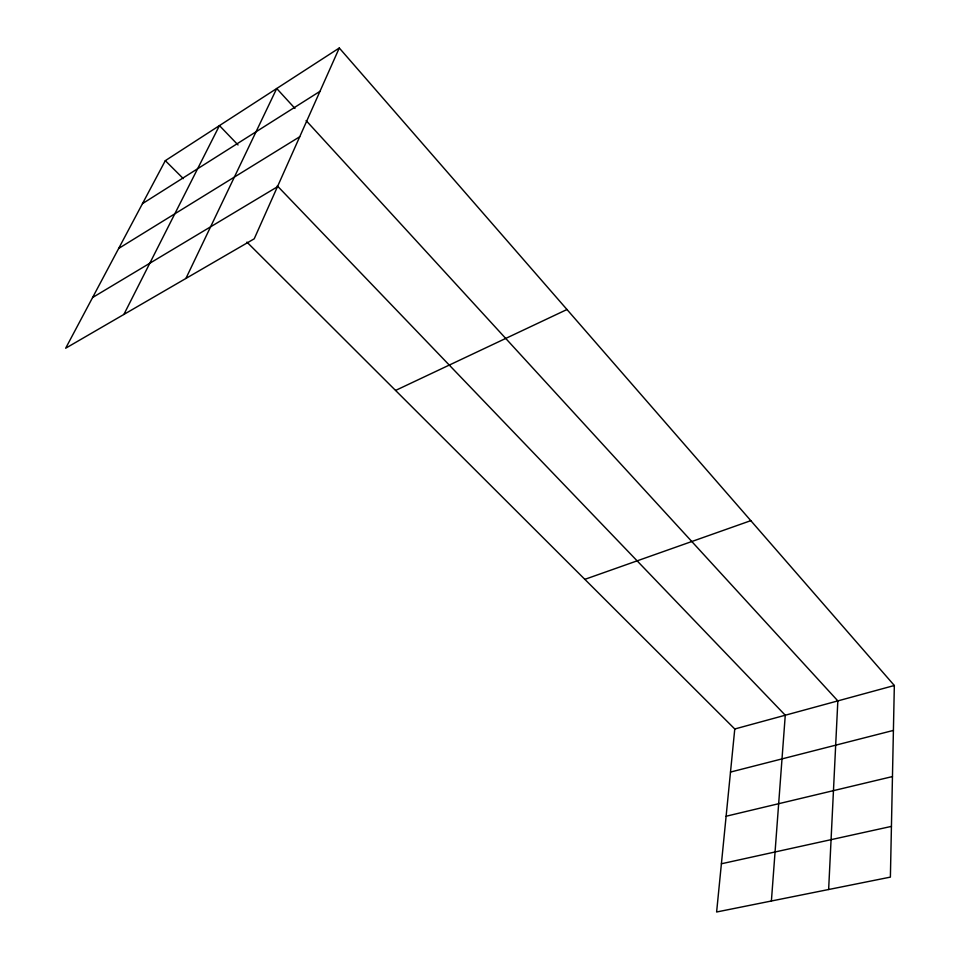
<?xml version="1.0" encoding="UTF-8"?>
<svg xmlns="http://www.w3.org/2000/svg" width="960" height="960" viewBox="0 0 960 960"><rect width="100%" height="100%" fill="white"/><g stroke="black" fill="none" stroke-linecap="round" stroke-linejoin="round"><path stroke-width="1.44" d="M339.288 48L254.22 238.812L65.664 348.228L165.312 160.656L339.288 48L894.336 685.5L890.388 877.116L716.616 912L734.772 728.988L246.924 242.1M828.636 889.512L837.84 700.896L306.108 120.588M771.396 901.008L785.268 715.224L277.272 185.844M185.904 278.46L276.72 88.512L294.96 108.42M123.876 314.46L219.456 125.592L238.032 144.96M142.476 203.64L319.968 91.344M118.68 248.448L299.724 136.752M92.616 297.516L277.416 186.78M395.556 390.444L566.976 309.516M584.832 579.348L750.804 520.656M734.772 728.988L894.336 685.5M730.5 772.068L893.412 730.416M726.12 816.24L892.452 776.568M721.404 863.772L891.432 826.392M165.312 160.656L183.324 178.632"/></g></svg>
